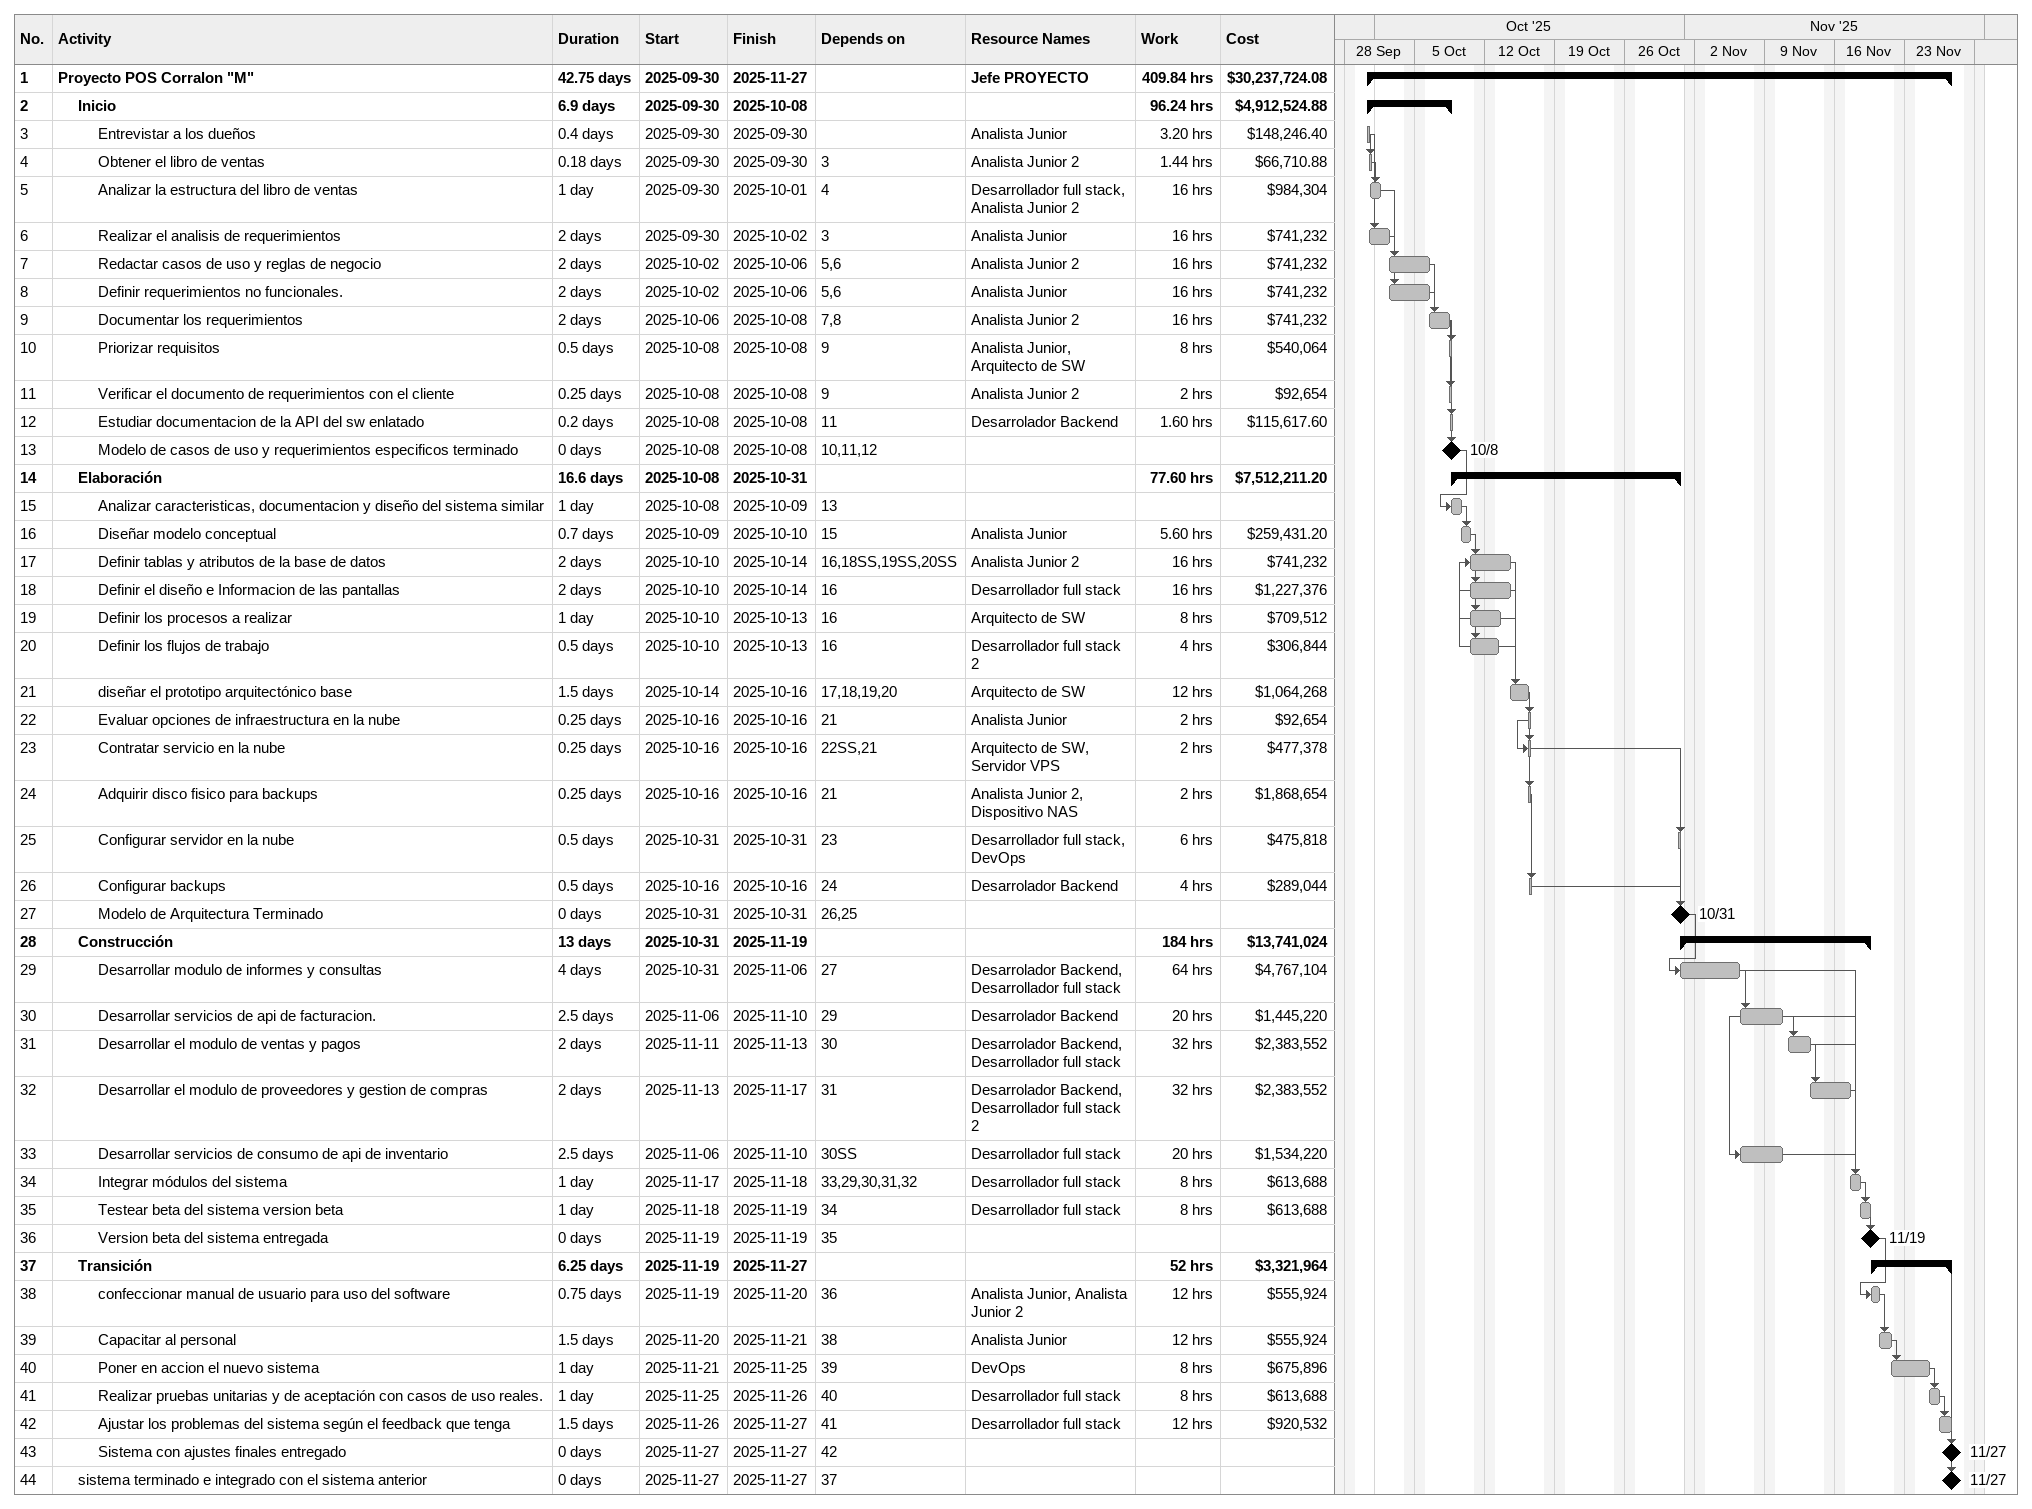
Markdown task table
| ID | Level | Task | Duration | Start | Finish | Predecessors | Resources | Work (h) | Cost ($) |
|---|---|---|---|---|---|---|---|---|---|
| 1 | 1 | **Proyecto POS Corralon "M"** | 42.75d | 2025-09-30 | 2025-11-27 |  | Jefe PROYECTO | 409.84 | 30237724.08 |
| 2 | 2 | **Inicio** | 6.9d | 2025-09-30 | 2025-10-08 |  |  | 96.24 | 4912524.88 |
| 3 | 3 | Entrevistar a los dueños | 0.4d | 2025-09-30 | 2025-09-30 |  | Analista Junior | 3.20 | 148246.40 |
| 4 | 3 | Obtener el libro de ventas | 0.18d | 2025-09-30 | 2025-09-30 | 3 | Analista Junior 2 | 1.44 | 66710.88 |
| 5 | 3 | Analizar la estructura del libro de ventas | 1d | 2025-09-30 | 2025-10-01 | 4 | Desarrollador full stack, Analista Junior 2 | 16 | 984304 |
| 6 | 3 | Realizar el analisis de requerimientos | 2d | 2025-09-30 | 2025-10-02 | 3 | Analista Junior | 16 | 741232 |
| 7 | 3 | Redactar casos de uso y reglas de negocio | 2d | 2025-10-02 | 2025-10-06 | 5, 6 | Analista Junior 2 | 16 | 741232 |
| 8 | 3 | Definir requerimientos no funcionales. | 2d | 2025-10-02 | 2025-10-06 | 5, 6 | Analista Junior | 16 | 741232 |
| 9 | 3 | Documentar los requerimientos | 2d | 2025-10-06 | 2025-10-08 | 7, 8 | Analista Junior 2 | 16 | 741232 |
| 10 | 3 | Priorizar requisitos | 0.5d | 2025-10-08 | 2025-10-08 | 9 | Analista Junior, Arquitecto de SW | 8 | 540064 |
| 11 | 3 | Verificar el documento de requerimientos con el cliente | 0.25d | 2025-10-08 | 2025-10-08 | 9 | Analista Junior 2 | 2 | 92654 |
| 12 | 3 | Estudiar documentacion de la API del sw enlatado | 0.2d | 2025-10-08 | 2025-10-08 | 11 | Desarrolador Backend | 1.60 | 115617.60 |
| 13 | 3 | Modelo de casos de uso y requerimientos especificos terminado | 0d | 2025-10-08 | 2025-10-08 | 10, 11, 12 |  |  |  |
| 14 | 2 | **Elaboración** | 16.6d | 2025-10-08 | 2025-10-31 |  |  | 77.60 | 7512211.20 |
| 15 | 3 | Analizar caracteristicas, documentacion y diseño del sistema similar | 1d | 2025-10-08 | 2025-10-09 | 13 |  |  |  |
| 16 | 3 | Diseñar modelo conceptual | 0.7d | 2025-10-09 | 2025-10-10 | 15 | Analista Junior | 5.60 | 259431.20 |
| 17 | 3 | Definir tablas y atributos de la base de datos | 2d | 2025-10-10 | 2025-10-14 | 16, 18SS, 19SS, 20SS | Analista Junior 2 | 16 | 741232 |
| 18 | 3 | Definir el diseño e Informacion de las pantallas | 2d | 2025-10-10 | 2025-10-14 | 16 | Desarrollador full stack | 16 | 1227376 |
| 19 | 3 | Definir los procesos a realizar | 1d | 2025-10-10 | 2025-10-13 | 16 | Arquitecto de SW | 8 | 709512 |
| 20 | 3 | Definir los flujos de trabajo | 0.5d | 2025-10-10 | 2025-10-13 | 16 | Desarrollador full stack 2 | 4 | 306844 |
| 21 | 3 | diseñar el prototipo arquitectónico base | 1.5d | 2025-10-14 | 2025-10-16 | 17, 18, 19, 20 | Arquitecto de SW | 12 | 1064268 |
| 22 | 3 | Evaluar opciones de infraestructura en la nube | 0.25d | 2025-10-16 | 2025-10-16 | 21 | Analista Junior | 2 | 92654 |
| 23 | 3 | Contratar servicio en la nube | 0.25d | 2025-10-16 | 2025-10-16 | 22SS, 21 | Arquitecto de SW, Servidor VPS | 2 | 477378 |
| 24 | 3 | Adquirir disco fisico para backups | 0.25d | 2025-10-16 | 2025-10-16 | 21 | Analista Junior 2, Dispositivo NAS | 2 | 1868654 |
| 25 | 3 | Configurar servidor en la nube | 0.5d | 2025-10-31 | 2025-10-31 | 23 | Desarrollador full stack, DevOps | 6 | 475818 |
| 26 | 3 | Configurar backups | 0.5d | 2025-10-16 | 2025-10-16 | 24 | Desarrolador Backend | 4 | 289044 |
| 27 | 3 | Modelo de Arquitectura Terminado | 0d | 2025-10-31 | 2025-10-31 | 26, 25 |  |  |  |
| 28 | 2 | **Construcción** | 13d | 2025-10-31 | 2025-11-19 |  |  | 184 | 13741024 |
| 29 | 3 | Desarrollar modulo de informes y consultas | 4d | 2025-10-31 | 2025-11-06 | 27 | Desarrolador Backend, Desarrollador full stack | 64 | 4767104 |
| 30 | 3 | Desarrollar servicios de api de facturacion. | 2.5d | 2025-11-06 | 2025-11-10 | 29 | Desarrolador Backend | 20 | 1445220 |
| 31 | 3 | Desarrollar el modulo de ventas y pagos | 2d | 2025-11-11 | 2025-11-13 | 30 | Desarrolador Backend, Desarrollador full stack | 32 | 2383552 |
| 32 | 3 | Desarrollar el modulo de proveedores y gestion de compras | 2d | 2025-11-13 | 2025-11-17 | 31 | Desarrolador Backend, Desarrollador full stack 2 | 32 | 2383552 |
| 33 | 3 | Desarrollar servicios de consumo de api de inventario | 2.5d | 2025-11-06 | 2025-11-10 | 30SS | Desarrollador full stack | 20 | 1534220 |
| 34 | 3 | Integrar módulos del sistema | 1d | 2025-11-17 | 2025-11-18 | 33, 29, 30, 31, 32 | Desarrollador full stack | 8 | 613688 |
| 35 | 3 | Testear beta del sistema version beta | 1d | 2025-11-18 | 2025-11-19 | 34 | Desarrollador full stack | 8 | 613688 |
| 36 | 3 | Version beta del sistema entregada | 0d | 2025-11-19 | 2025-11-19 | 35 |  |  |  |
| 37 | 2 | **Transición** | 6.25d | 2025-11-19 | 2025-11-27 |  |  | 52 | 3321964 |
| 38 | 3 | confeccionar manual de usuario para uso del software | 0.75d | 2025-11-19 | 2025-11-20 | 36 | Analista Junior, Analista Junior 2 | 12 | 555924 |
| 39 | 3 | Capacitar al personal | 1.5d | 2025-11-20 | 2025-11-21 | 38 | Analista Junior | 12 | 555924 |
| 40 | 3 | Poner en accion el nuevo sistema | 1d | 2025-11-21 | 2025-11-25 | 39 | DevOps | 8 | 675896 |
| 41 | 3 | Realizar pruebas unitarias y de aceptación con casos de uso reales. | 1d | 2025-11-25 | 2025-11-26 | 40 | Desarrollador full stack | 8 | 613688 |
| 42 | 3 | Ajustar los problemas del sistema según el feedback que tenga | 1.5d | 2025-11-26 | 2025-11-27 | 41 | Desarrollador full stack | 12 | 920532 |
| 43 | 3 | Sistema con ajustes finales entregado | 0d | 2025-11-27 | 2025-11-27 | 42 |  |  |  |
| 44 | 2 | sistema terminado e integrado con el sistema anterior | 0d | 2025-11-27 | 2025-11-27 | 37 |  |  |  |
